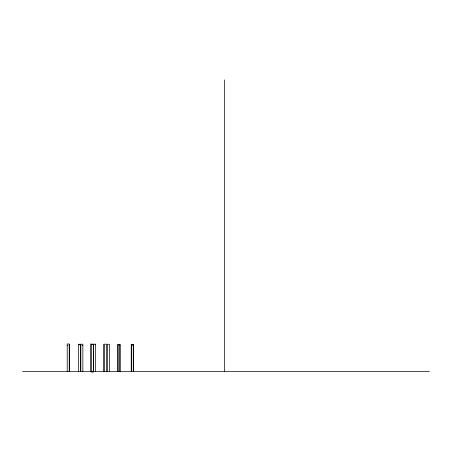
<?xml version="1.0" encoding="UTF-8"?>
<svg xmlns="http://www.w3.org/2000/svg" width="452" height="452" viewBox="0 0 452 452"><rect width="100%" height="100%" fill="white"/><g stroke="black" fill="none" stroke-linecap="round" stroke-linejoin="round"><path stroke-width="0.68" d="M92.66 344.096L90.615 344.096L90.615 371.578M78.637 344.345L80.676 344.345M94.914 344.791L95.592 344.791M132.775 345.39L133.459 345.39M119.221 345.605L119.904 345.605M131.413 345.599L132.097 345.599M67.207 345.684L67.885 345.684M79.998 345.633L80.676 345.633M82.179 345.65L82.863 345.65M22.6 371.578L429.4 371.578M224.491 79.925L224.491 371.578M133.459 371.578L133.459 344.475L131.413 344.475L131.413 371.578M133.278 371.578L133.278 344.362L131.238 344.362L131.238 371.578M120.034 371.578L120.034 344.345L117.859 344.311L117.859 371.578M119.904 344.311L119.904 371.578M117.989 344.345L117.989 371.578M109.384 371.578L109.384 344.26L107.339 344.26L107.339 371.578M106.536 371.578L106.536 344.17L104.491 344.17L104.491 371.578M103.649 344.254L103.649 371.578M95.592 371.578L95.592 344.13L93.553 344.13L93.553 371.578M82.863 371.578L82.863 344.209L80.818 344.209L80.818 371.578M80.676 371.578L80.676 344.26L78.637 344.26L78.637 371.578M69.309 344.56L69.309 371.578M69.246 371.578L69.246 343.966L67.207 343.966L67.207 371.578M93.389 344.351L91.349 344.351L91.349 372.075L93.389 372.075L93.389 344.351"/></g></svg>
